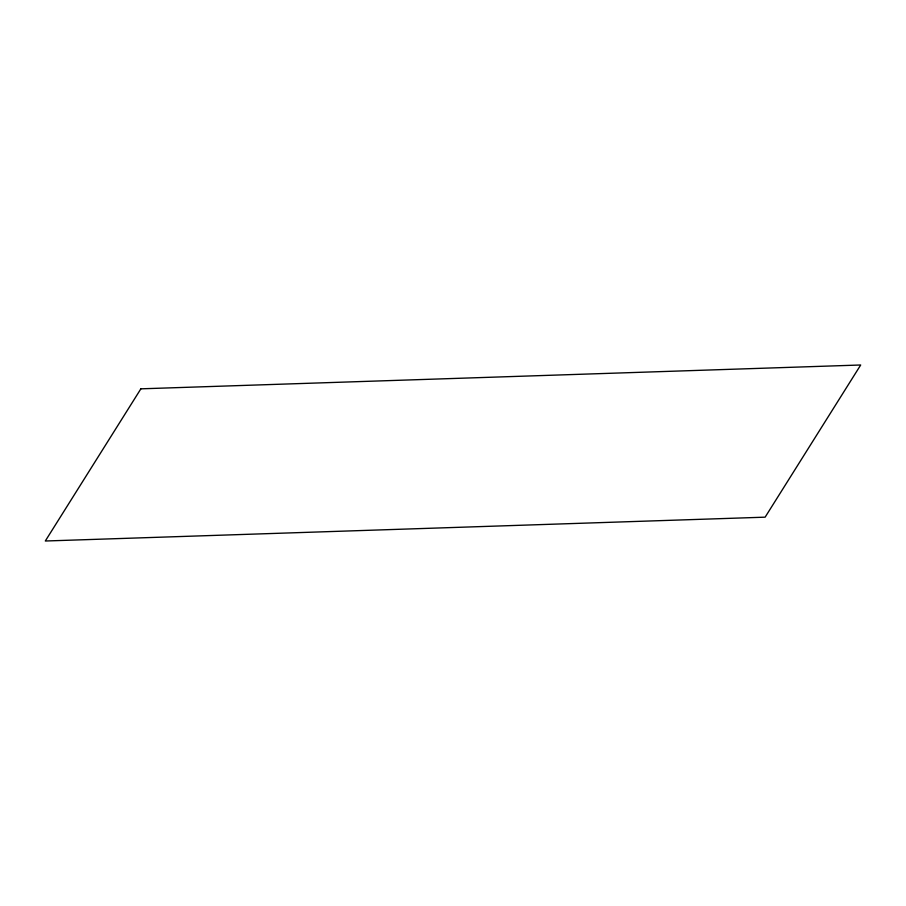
<?xml version="1.0" encoding="UTF-8"?>
<svg xmlns="http://www.w3.org/2000/svg" width="906" height="906" viewBox="0 0 906 906"><rect width="100%" height="100%" fill="white"/><g stroke="black" fill="none" stroke-linecap="round" stroke-linejoin="round"><path stroke-width="1.36" d="M140.872 388.833L45.3 541.007L765.128 517.167L860.7 364.993L140.872 388.833"/></g></svg>
